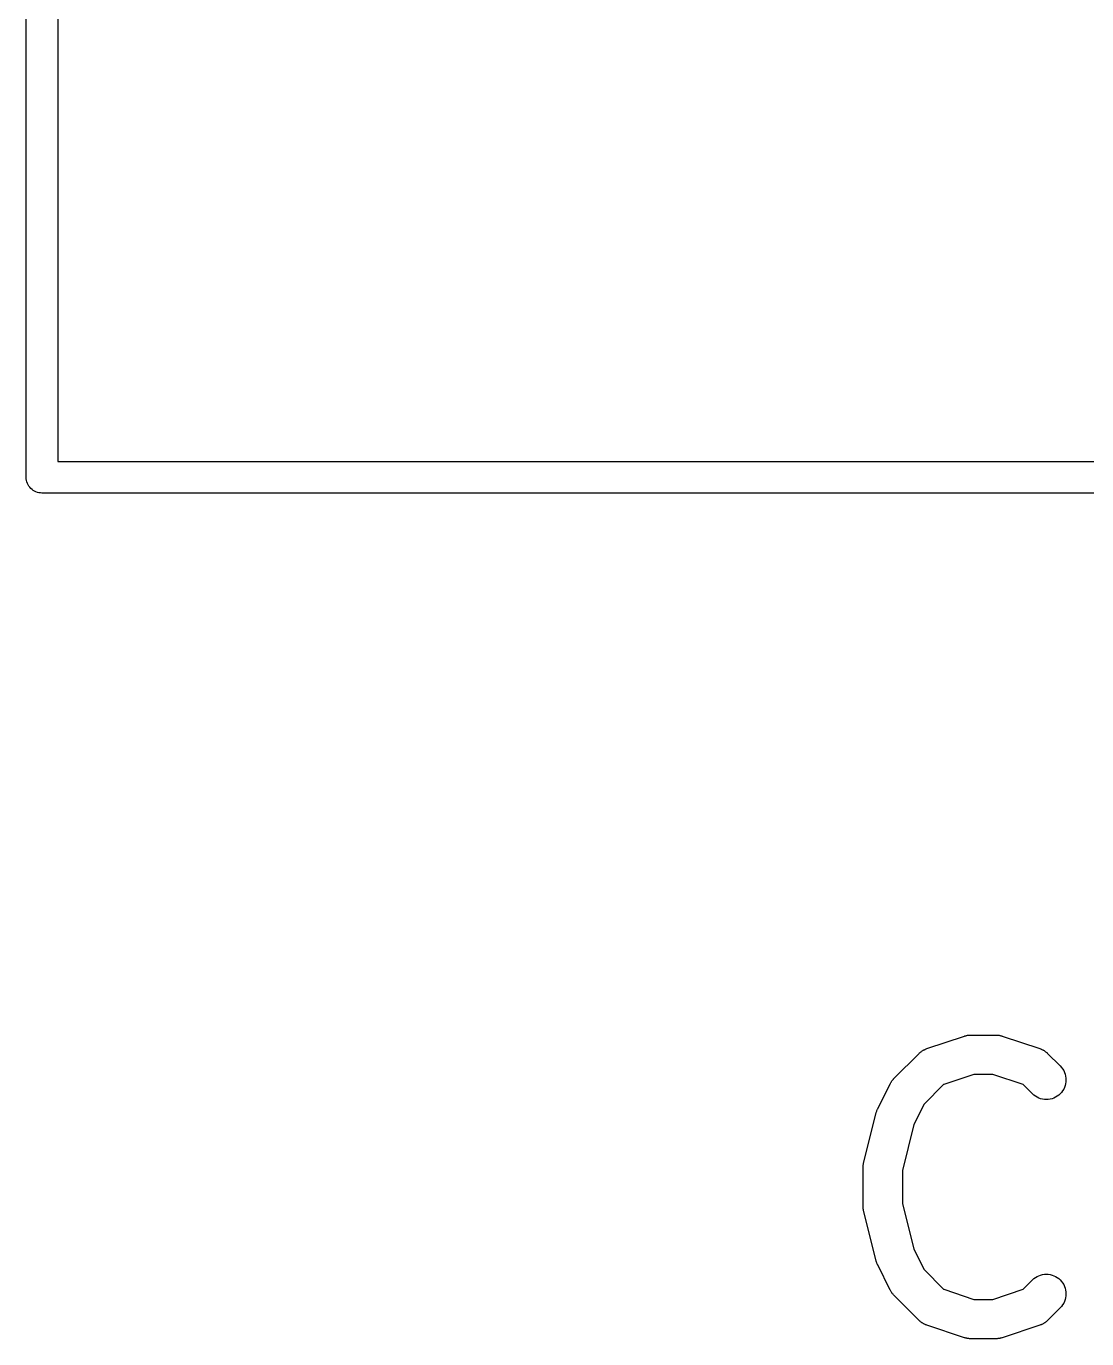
# Model space of a CAD drawing. Header units: metres. Extents: x 89 to 153, y -105 to 4.
# Drawn here: x 142.073 to 146.086, y -84.179 to -79.213 of the extents above; entities that cross this region are included whole.
import ezdxf

# ---------------------------------------------------------------- set-up
doc = ezdxf.new("R2010")
doc.units = ezdxf.units.M

msp = doc.modelspace()

# ---------------------------------------------------------------- linework, layer by layer
for points in [[(149.8726, -80.9795), (142.1327, -80.9795), (142.1268, -80.9792), (142.121, -80.9784), (142.1154, -80.977), (142.1099, -80.975), (142.1046, -80.9725), (142.0996, -80.9695), (142.0949, -80.966), (142.0906, -80.9621), (142.0866, -80.9578), (142.0832, -80.9531), (142.0802, -80.9481), (142.0777, -80.9428), (142.0757, -80.9373), (142.0743, -80.9316), (142.0734, -80.9258), (142.0731, -80.92), (142.0731, -75.68)], [(142.1922, -75.74), (142.1922, -80.86), (142.1922, -80.86), (142.1922, -80.86), (142.1922, -80.86), (142.1922, -80.86), (142.1922, -80.86), (142.1922, -80.86), (142.1922, -80.86), (142.1922, -80.86), (142.1922, -80.86), (142.1922, -80.86), (142.1922, -80.8601), (142.1922, -80.8601), (142.1922, -80.8601), (142.1922, -80.8601), (142.1922, -80.8601), (142.1922, -80.8601), (142.1922, -80.8601), (142.1922, -80.8601), (142.1922, -80.8601), (142.1922, -80.8601), (142.1922, -80.8601), (142.1922, -80.8601), (142.1922, -80.8601), (142.1922, -80.8602), (142.1922, -80.8602), (142.1922, -80.8602), (142.1922, -80.8602), (142.1922, -80.8602), (142.1922, -80.8602), (142.1922, -80.8602), (142.1922, -80.8602), (142.1922, -80.8602), (142.1923, -80.8602), (142.1923, -80.8602), (142.1923, -80.8602), (142.1923, -80.8602), (142.1923, -80.8602), (142.1923, -80.8603), (142.1923, -80.8603), (142.1923, -80.8603), (142.1923, -80.8603), (142.1923, -80.8603), (142.1923, -80.8603), (142.1923, -80.8603), (142.1923, -80.8603), (142.1923, -80.8603), (142.1923, -80.8603), (142.1923, -80.8603), (142.1923, -80.8603), (142.1923, -80.8603), (142.1923, -80.8603), (142.1923, -80.8603), (142.1924, -80.8603), (142.1924, -80.8604), (142.1924, -80.8604), (142.1924, -80.8604), (142.1924, -80.8604), (142.1924, -80.8604), (142.1924, -80.8604), (142.1924, -80.8604), (142.1924, -80.8604), (142.1924, -80.8604), (142.1924, -80.8604), (142.1924, -80.8604), (142.1924, -80.8604), (142.1924, -80.8604), (142.1924, -80.8604), (142.1925, -80.8604), (142.1925, -80.8604), (142.1925, -80.8604), (142.1925, -80.8604), (142.1925, -80.8604), (142.1925, -80.8604), (142.1925, -80.8604), (142.1925, -80.8604), (142.1925, -80.8604), (142.1925, -80.8604), (142.1925, -80.8604), (142.1925, -80.8604), (142.1925, -80.8605), (142.1926, -80.8605), (142.1926, -80.8605), (142.1926, -80.8605), (142.1926, -80.8605), (142.1926, -80.8605), (142.1926, -80.8605), (142.1926, -80.8605), (142.1926, -80.8605), (142.1926, -80.8605), (142.1926, -80.8605), (142.1926, -80.8605), (142.1926, -80.8605), (142.1927, -80.8605), (142.1927, -80.8605), (142.1927, -80.8605), (142.1927, -80.8605), (142.1927, -80.8605), (149.8126, -80.8605)], [(145.2397, -83.5334), (145.2398, -83.5316), (145.2398, -83.5316), (145.2398, -83.5316), (145.2398, -83.5316), (145.2398, -83.5316), (145.2398, -83.5316), (145.2398, -83.5316), (145.2398, -83.5298), (145.24, -83.5279), (145.24, -83.5279), (145.24, -83.5279), (145.24, -83.5279), (145.24, -83.5279), (145.24, -83.5279), (145.24, -83.5279), (145.2401, -83.5261), (145.2404, -83.5243), (145.2404, -83.5243), (145.2404, -83.5243), (145.2404, -83.5243), (145.2404, -83.5243), (145.2404, -83.5243), (145.2404, -83.5243), (145.2406, -83.5225), (145.2409, -83.5207), (145.2409, -83.5207), (145.2409, -83.5207), (145.2409, -83.5207), (145.2409, -83.5207), (145.2409, -83.5207), (145.2409, -83.5207), (145.2412, -83.5188), (145.2416, -83.5171), (145.2416, -83.5171), (145.2416, -83.5171), (145.2416, -83.5171), (145.2416, -83.5171), (145.2416, -83.5171), (145.2416, -83.5171), (145.242, -83.5153), (145.2896, -83.3248), (145.2898, -83.3241), (145.2898, -83.324), (145.2898, -83.324), (145.2898, -83.324), (145.2898, -83.324), (145.2898, -83.324), (145.2898, -83.324), (145.2898, -83.324), (145.29, -83.3232), (145.2909, -83.3205), (145.2909, -83.3205), (145.2909, -83.3205), (145.2909, -83.3205), (145.2909, -83.3205), (145.2909, -83.3205), (145.2909, -83.3205), (145.2917, -83.3178), (145.292, -83.3171), (145.292, -83.3171), (145.292, -83.3171), (145.292, -83.3171), (145.292, -83.3171), (145.292, -83.3171), (145.292, -83.3171), (145.292, -83.317), (145.2923, -83.3163), (145.2934, -83.3137), (145.2934, -83.3137), (145.2934, -83.3137), (145.2934, -83.3137), (145.2934, -83.3137), (145.2934, -83.3137), (145.2934, -83.3137), (145.2945, -83.3111), (145.2949, -83.3104), (145.2949, -83.3104), (145.2949, -83.3104), (145.2949, -83.3103), (145.2949, -83.3103), (145.2949, -83.3103), (145.2949, -83.3103), (145.2949, -83.3103), (145.2952, -83.3096), (145.3429, -83.2144), (145.3433, -83.2135), (145.3433, -83.2135), (145.3433, -83.2135), (145.3434, -83.2135), (145.3434, -83.2135), (145.3434, -83.2134), (145.3434, -83.2134), (145.3434, -83.2134), (145.3438, -83.2125), (145.3451, -83.2103), (145.3451, -83.2103), (145.3451, -83.2103), (145.3451, -83.2103), (145.3451, -83.2103), (145.3451, -83.2103), (145.3452, -83.2103), (145.3464, -83.208), (145.347, -83.2072), (145.347, -83.2071), (145.347, -83.2071), (145.347, -83.2071), (145.347, -83.2071), (145.347, -83.2071), (145.347, -83.2071), (145.347, -83.2071), (145.3475, -83.2063), (145.3491, -83.2041), (145.3491, -83.2041), (145.3491, -83.2041), (145.3491, -83.2041), (145.3491, -83.2041), (145.3491, -83.2041), (145.3491, -83.2041), (145.3506, -83.202), (145.3513, -83.2012), (145.3513, -83.2012), (145.3513, -83.2012), (145.3513, -83.2012), (145.3513, -83.2012), (145.3513, -83.2012), (145.3513, -83.2012), (145.3513, -83.2012), (145.3519, -83.2004), (145.3537, -83.1984), (145.3537, -83.1984), (145.3537, -83.1984), (145.3537, -83.1984), (145.3537, -83.1984), (145.3537, -83.1984), (145.3537, -83.1984), (145.3554, -83.1964), (145.3561, -83.1957), (145.3561, -83.1957), (145.3561, -83.1957), (145.3561, -83.1957), (145.3561, -83.1957), (145.3561, -83.1957), (145.3561, -83.1957), (145.3561, -83.1957), (145.3568, -83.195), (145.452, -83.0997), (145.454, -83.098), (145.454, -83.098), (145.454, -83.098), (145.454, -83.098), (145.454, -83.098), (145.454, -83.098), (145.454, -83.098), (145.4559, -83.0961), (145.4567, -83.0955), (145.4567, -83.0955), (145.4567, -83.0955), (145.4567, -83.0955), (145.4567, -83.0955), (145.4567, -83.0955), (145.4567, -83.0955), (145.4567, -83.0955), (145.4575, -83.0948), (145.4596, -83.0932), (145.4596, -83.0932), (145.4596, -83.0932), (145.4596, -83.0932), (145.4596, -83.0932), (145.4596, -83.0932), (145.4596, -83.0932), (145.4617, -83.0916), (145.4625, -83.0911), (145.4625, -83.0911), (145.4625, -83.0911), (145.4625, -83.0911), (145.4625, -83.0911), (145.4625, -83.0911), (145.4625, -83.0911), (145.4626, -83.0911), (145.4634, -83.0905), (145.4656, -83.0891), (145.4656, -83.0891), (145.4656, -83.0891), (145.4656, -83.0891), (145.4656, -83.0891), (145.4656, -83.0891), (145.4656, -83.0891), (145.4678, -83.0877), (145.4687, -83.0872), (145.4687, -83.0872), (145.4687, -83.0872), (145.4688, -83.0872), (145.4688, -83.0872), (145.4688, -83.0872), (145.4688, -83.0872), (145.4688, -83.0872), (145.4696, -83.0867), (145.472, -83.0856), (145.472, -83.0856), (145.472, -83.0856), (145.472, -83.0856), (145.472, -83.0856), (145.472, -83.0856), (145.472, -83.0856), (145.4744, -83.0844), (145.4753, -83.084), (145.4753, -83.084), (145.4753, -83.084), (145.4753, -83.084), (145.4753, -83.084), (145.4753, -83.084), (145.4753, -83.084), (145.4753, -83.084), (145.4762, -83.0836), (145.4787, -83.0827), (145.4787, -83.0827), (145.4787, -83.0827), (145.4787, -83.0827), (145.4787, -83.0827), (145.4787, -83.0827), (145.4787, -83.0827), (145.4812, -83.0817), (145.624, -83.0341), (145.625, -83.0338), (145.625, -83.0338), (145.625, -83.0338), (145.625, -83.0338), (145.625, -83.0338), (145.625, -83.0338), (145.625, -83.0338), (145.625, -83.0338), (145.626, -83.0335), (145.6285, -83.0329), (145.6285, -83.0329), (145.6285, -83.0329), (145.6285, -83.0329), (145.6285, -83.0329), (145.6285, -83.0329), (145.6286, -83.0329), (145.6311, -83.0321), (145.6321, -83.032), (145.6321, -83.032), (145.6321, -83.032), (145.6321, -83.032), (145.6321, -83.032), (145.6321, -83.032), (145.6321, -83.032), (145.6321, -83.032), (145.6331, -83.0317), (145.6357, -83.0313), (145.6357, -83.0313), (145.6357, -83.0313), (145.6357, -83.0313), (145.6357, -83.0313), (145.6357, -83.0313), (145.6357, -83.0313), (145.6383, -83.0309), (145.6393, -83.0308), (145.6393, -83.0308), (145.6393, -83.0308), (145.6393, -83.0308), (145.6393, -83.0308), (145.6393, -83.0308), (145.6393, -83.0308), (145.6393, -83.0308), (145.6403, -83.0306), (145.6429, -83.0305), (145.643, -83.0305), (145.643, -83.0305), (145.643, -83.0305), (145.643, -83.0305), (145.643, -83.0305), (145.643, -83.0305), (145.6456, -83.0303), (145.6466, -83.0303), (145.6466, -83.0303), (145.6466, -83.0303), (145.6466, -83.0303), (145.6466, -83.0303), (145.6466, -83.0303), (145.6466, -83.0303), (145.6466, -83.0303), (145.6476, -83.0303), (145.7428, -83.0303), (145.7439, -83.0303), (145.7439, -83.0303), (145.7439, -83.0303), (145.7439, -83.0303), (145.7439, -83.0303), (145.7439, -83.0303), (145.7439, -83.0303), (145.7439, -83.0303), (145.7449, -83.0303), (145.7475, -83.0305), (145.7475, -83.0305), (145.7475, -83.0305), (145.7475, -83.0305), (145.7475, -83.0305), (145.7475, -83.0305), (145.7475, -83.0305), (145.7502, -83.0306), (145.7511, -83.0308), (145.7512, -83.0308), (145.7512, -83.0308), (145.7512, -83.0308), (145.7512, -83.0308), (145.7512, -83.0308), (145.7512, -83.0308), (145.7512, -83.0308), (145.7522, -83.0309), (145.7548, -83.0313), (145.7548, -83.0313), (145.7548, -83.0313), (145.7548, -83.0313), (145.7548, -83.0313), (145.7548, -83.0313), (145.7548, -83.0313), (145.7574, -83.0317), (145.7584, -83.032), (145.7584, -83.032), (145.7584, -83.032), (145.7584, -83.032), (145.7584, -83.032), (145.7584, -83.032), (145.7584, -83.032), (145.7584, -83.032), (145.7594, -83.0321), (145.7619, -83.0329), (145.7619, -83.0329), (145.7619, -83.0329), (145.7619, -83.0329), (145.7619, -83.0329), (145.7619, -83.0329), (145.7619, -83.0329), (145.7645, -83.0335), (145.7654, -83.0338), (145.7654, -83.0338), (145.7654, -83.0338), (145.7654, -83.0338), (145.7654, -83.0338), (145.7655, -83.0338), (145.7655, -83.0338), (145.7655, -83.0338), (145.7664, -83.0341), (145.9093, -83.0817), (145.9117, -83.0827), (145.9117, -83.0827), (145.9117, -83.0827), (145.9117, -83.0827), (145.9118, -83.0827), (145.9118, -83.0827), (145.9118, -83.0827), (145.9142, -83.0836), (145.9151, -83.084), (145.9151, -83.084), (145.9151, -83.084), (145.9152, -83.084), (145.9152, -83.084), (145.9152, -83.084), (145.9152, -83.084), (145.9152, -83.084), (145.9161, -83.0844), (145.9185, -83.0856), (145.9185, -83.0856), (145.9185, -83.0856), (145.9185, -83.0856), (145.9185, -83.0856), (145.9185, -83.0856), (145.9185, -83.0856), (145.9209, -83.0867), (145.9217, -83.0872), (145.9217, -83.0872), (145.9217, -83.0872), (145.9217, -83.0872), (145.9217, -83.0872), (145.9217, -83.0872), (145.9217, -83.0872), (145.9217, -83.0872), (145.9226, -83.0877), (145.9249, -83.0891), (145.9249, -83.0891), (145.9249, -83.0891), (145.9249, -83.0891), (145.9249, -83.0891), (145.9249, -83.0891), (145.9249, -83.0891), (145.9271, -83.0905), (145.9279, -83.0911), (145.9279, -83.0911), (145.9279, -83.0911), (145.9279, -83.0911), (145.9279, -83.0911), (145.9279, -83.0911), (145.9279, -83.0911), (145.928, -83.0911), (145.9288, -83.0916), (145.9309, -83.0932), (145.9309, -83.0932), (145.9309, -83.0932), (145.9309, -83.0932), (145.9309, -83.0932), (145.9309, -83.0932), (145.9309, -83.0932), (145.933, -83.0948), (145.9337, -83.0955), (145.9337, -83.0955), (145.9337, -83.0955), (145.9338, -83.0955), (145.9338, -83.0955), (145.9338, -83.0955), (145.9338, -83.0955), (145.9338, -83.0955), (145.9346, -83.0961), (145.9365, -83.098), (145.9365, -83.098), (145.9365, -83.098), (145.9365, -83.098), (145.9365, -83.098), (145.9365, -83.098), (145.9365, -83.098), (145.9384, -83.0997), (145.986, -83.1473), (145.991, -83.1528), (145.9953, -83.1586), (145.9991, -83.1649), (146.0022, -83.1715), (146.0047, -83.1784), (146.0064, -83.1855), (146.0075, -83.1928), (146.0079, -83.2001), (146.0075, -83.2074), (146.0064, -83.2146), (146.0047, -83.2217), (146.0022, -83.2286), (145.9991, -83.2352), (145.9953, -83.2415), (145.991, -83.2473), (145.986, -83.2528), (145.9806, -83.2577), (145.9747, -83.262), (145.9685, -83.2658), (145.9619, -83.2689), (145.955, -83.2714), (145.9479, -83.2732), (145.9406, -83.2742), (145.9333, -83.2746), (145.926, -83.2742), (145.9188, -83.2732), (145.9117, -83.2714), (145.9048, -83.2689), (145.8982, -83.2658), (145.8919, -83.262), (145.886, -83.2577), (145.8806, -83.2528), (145.8455, -83.2177), (145.8455, -83.2177), (145.8455, -83.2177), (145.8455, -83.2177), (145.8455, -83.2177), (145.8455, -83.2176), (145.8455, -83.2176), (145.8455, -83.2176), (145.8455, -83.2176), (145.8455, -83.2176), (145.8455, -83.2176), (145.8455, -83.2176), (145.8455, -83.2176), (145.8455, -83.2176), (145.8455, -83.2176), (145.8454, -83.2176), (145.8454, -83.2176), (145.8454, -83.2176), (145.8454, -83.2176), (145.8454, -83.2176), (145.8454, -83.2176), (145.8454, -83.2176), (145.8454, -83.2176), (145.8454, -83.2176), (145.8454, -83.2176), (145.8454, -83.2176), (145.8454, -83.2176), (145.8454, -83.2176), (145.8454, -83.2176), (145.8453, -83.2176), (145.8453, -83.2176), (145.8453, -83.2175), (145.7308, -83.1794), (145.7308, -83.1794), (145.7308, -83.1794), (145.7308, -83.1794), (145.7308, -83.1794), (145.7308, -83.1794), (145.7308, -83.1794), (145.7308, -83.1794), (145.7308, -83.1794), (145.7308, -83.1794), (145.7308, -83.1794), (145.7307, -83.1794), (145.7307, -83.1794), (145.7307, -83.1794), (145.7307, -83.1794), (145.7307, -83.1794), (145.7307, -83.1794), (145.7307, -83.1794), (145.7307, -83.1794), (145.7307, -83.1794), (145.6598, -83.1794), (145.6598, -83.1794), (145.6598, -83.1794), (145.6598, -83.1794), (145.6598, -83.1794), (145.6598, -83.1794), (145.6597, -83.1794), (145.6597, -83.1794), (145.6597, -83.1794), (145.6597, -83.1794), (145.6597, -83.1794), (145.6597, -83.1794), (145.6597, -83.1794), (145.6597, -83.1794), (145.6597, -83.1794), (145.6597, -83.1794), (145.6597, -83.1794), (145.6597, -83.1794), (145.6597, -83.1794), (145.6596, -83.1794), (145.5451, -83.2175), (145.5451, -83.2176), (145.5451, -83.2176), (145.5451, -83.2176), (145.5451, -83.2176), (145.5451, -83.2176), (145.5451, -83.2176), (145.5451, -83.2176), (145.5451, -83.2176), (145.5451, -83.2176), (145.5451, -83.2176), (145.5451, -83.2176), (145.5451, -83.2176), (145.5451, -83.2176), (145.545, -83.2176), (145.545, -83.2176), (145.545, -83.2176), (145.545, -83.2176), (145.545, -83.2176), (145.545, -83.2176), (145.545, -83.2176), (145.545, -83.2176), (145.545, -83.2176), (145.545, -83.2176), (145.545, -83.2176), (145.545, -83.2176), (145.545, -83.2176), (145.545, -83.2177), (145.545, -83.2177), (145.545, -83.2177), (145.545, -83.2177), (145.5449, -83.2177), (145.4708, -83.2918), (145.4708, -83.2918), (145.4708, -83.2918), (145.4708, -83.2918), (145.4708, -83.2918), (145.4708, -83.2918), (145.4708, -83.2918), (145.4708, -83.2918), (145.4708, -83.2918), (145.4708, -83.2918), (145.4708, -83.2918), (145.4708, -83.2918), (145.4708, -83.2919), (145.4708, -83.2919), (145.4708, -83.2919), (145.4708, -83.2919), (145.4708, -83.2919), (145.4708, -83.2919), (145.4708, -83.2919), (145.4707, -83.2919), (145.4323, -83.3689), (145.4323, -83.3689), (145.4323, -83.3689), (145.4322, -83.3689), (145.4322, -83.3689), (145.4322, -83.3689), (145.4322, -83.3689), (145.4322, -83.3689), (145.4322, -83.3689), (145.4322, -83.369), (145.4322, -83.369), (145.4322, -83.369), (145.4322, -83.369), (145.4322, -83.369), (145.3888, -83.5425), (145.3888, -83.5425), (145.3888, -83.5425), (145.3888, -83.5425), (145.3888, -83.5425), (145.3888, -83.5426), (145.3888, -83.5426), (145.3888, -83.5426), (145.3888, -83.5426), (145.3888, -83.5426), (145.3888, -83.5426), (145.3888, -83.5426), (145.3888, -83.5426), (145.3888, -83.5426), (145.3888, -83.667), (145.3888, -83.667), (145.3888, -83.667), (145.3888, -83.667), (145.3888, -83.667), (145.3888, -83.6671), (145.3888, -83.6671), (145.3888, -83.6671), (145.3888, -83.6671), (145.3888, -83.6671), (145.3888, -83.6671), (145.3888, -83.6671), (145.3888, -83.6671), (145.3888, -83.6671), (145.4322, -83.8407), (145.4322, -83.8407), (145.4322, -83.8407), (145.4322, -83.8407), (145.4322, -83.8407), (145.4322, -83.8407), (145.4322, -83.8407), (145.4322, -83.8407), (145.4322, -83.8407), (145.4322, -83.8407), (145.4322, -83.8407), (145.4323, -83.8407), (145.4323, -83.8407), (145.4323, -83.8408), (145.4707, -83.9177), (145.4708, -83.9177), (145.4708, -83.9177), (145.4708, -83.9178), (145.4708, -83.9178), (145.4708, -83.9178), (145.4708, -83.9178), (145.4708, -83.9178), (145.4708, -83.9178), (145.4708, -83.9178), (145.4708, -83.9178), (145.4708, -83.9178), (145.4708, -83.9178), (145.4708, -83.9178), (145.4708, -83.9178), (145.4708, -83.9178), (145.4708, -83.9178), (145.4708, -83.9179), (145.4708, -83.9179), (145.4708, -83.9179), (145.5449, -83.992), (145.545, -83.992), (145.545, -83.992), (145.545, -83.992), (145.545, -83.992), (145.545, -83.992), (145.545, -83.992), (145.545, -83.992), (145.545, -83.992), (145.545, -83.992), (145.545, -83.992), (145.545, -83.992), (145.545, -83.992), (145.545, -83.992), (145.545, -83.992), (145.545, -83.992), (145.545, -83.992), (145.545, -83.992), (145.5451, -83.9921), (145.5451, -83.9921), (145.5451, -83.9921), (145.5451, -83.9921), (145.5451, -83.9921), (145.5451, -83.9921), (145.5451, -83.9921), (145.5451, -83.9921), (145.5451, -83.9921), (145.5451, -83.9921), (145.5451, -83.9921), (145.5451, -83.9921), (145.5451, -83.9921), (145.5451, -83.9921), (145.6596, -84.0303), (145.6597, -84.0303), (145.6597, -84.0303), (145.6597, -84.0303), (145.6597, -84.0303), (145.6597, -84.0303), (145.6597, -84.0303), (145.6597, -84.0303), (145.6597, -84.0303), (145.6597, -84.0303), (145.6597, -84.0303), (145.6597, -84.0303), (145.6597, -84.0303), (145.6597, -84.0303), (145.6598, -84.0303), (145.6598, -84.0303), (145.6598, -84.0303), (145.6598, -84.0303), (145.6598, -84.0303), (145.6598, -84.0303), (145.7307, -84.0303), (145.7307, -84.0303), (145.7307, -84.0303), (145.7307, -84.0303), (145.7307, -84.0303), (145.7307, -84.0303), (145.7307, -84.0303), (145.7307, -84.0303), (145.7307, -84.0303), (145.7308, -84.0303), (145.7308, -84.0303), (145.7308, -84.0303), (145.7308, -84.0303), (145.7308, -84.0303), (145.7308, -84.0303), (145.7308, -84.0303), (145.7308, -84.0303), (145.7308, -84.0303), (145.7308, -84.0303), (145.7308, -84.0303), (145.8453, -83.9921), (145.8453, -83.9921), (145.8453, -83.9921), (145.8454, -83.9921), (145.8454, -83.9921), (145.8454, -83.9921), (145.8454, -83.9921), (145.8454, -83.9921), (145.8454, -83.9921), (145.8454, -83.9921), (145.8454, -83.9921), (145.8454, -83.9921), (145.8454, -83.9921), (145.8454, -83.9921), (145.8454, -83.992), (145.8454, -83.992), (145.8454, -83.992), (145.8455, -83.992), (145.8455, -83.992), (145.8455, -83.992), (145.8455, -83.992), (145.8455, -83.992), (145.8455, -83.992), (145.8455, -83.992), (145.8455, -83.992), (145.8455, -83.992), (145.8455, -83.992), (145.8455, -83.992), (145.8455, -83.992), (145.8455, -83.992), (145.8455, -83.992), (145.8455, -83.992), (145.8806, -83.9569), (145.886, -83.952), (145.8919, -83.9476), (145.8982, -83.9438), (145.9048, -83.9407), (145.9117, -83.9383), (145.9188, -83.9365), (145.926, -83.9354), (145.9333, -83.935), (145.9406, -83.9354), (145.9479, -83.9365), (145.955, -83.9383), (145.9619, -83.9407), (145.9685, -83.9438), (145.9747, -83.9476), (145.9806, -83.952), (145.986, -83.9569), (145.991, -83.9623), (145.9953, -83.9682), (145.9991, -83.9744), (146.0022, -83.9811), (146.0047, -83.9879), (146.0064, -83.995), (146.0075, -84.0023), (146.0079, -84.0096), (146.0075, -84.0169), (146.0064, -84.0241), (146.0047, -84.0312), (146.0022, -84.0381), (145.9991, -84.0447), (145.9953, -84.051), (145.991, -84.0569), (145.986, -84.0623), (145.9384, -84.1099), (145.9365, -84.1117), (145.9365, -84.1117), (145.9365, -84.1117), (145.9365, -84.1117), (145.9365, -84.1117), (145.9365, -84.1117), (145.9365, -84.1117), (145.9346, -84.1135), (145.9338, -84.1141), (145.9338, -84.1141), (145.9338, -84.1141), (145.9338, -84.1141), (145.9338, -84.1141), (145.9337, -84.1141), (145.9337, -84.1141), (145.9337, -84.1141), (145.933, -84.1148), (145.9309, -84.1164), (145.9309, -84.1164), (145.9309, -84.1164), (145.9309, -84.1164), (145.9309, -84.1164), (145.9309, -84.1164), (145.9309, -84.1164), (145.9288, -84.118), (145.928, -84.1186), (145.9279, -84.1186), (145.9279, -84.1186), (145.9279, -84.1186), (145.9279, -84.1186), (145.9279, -84.1186), (145.9279, -84.1186), (145.9279, -84.1186), (145.9271, -84.1192), (145.9249, -84.1205), (145.9249, -84.1205), (145.9249, -84.1205), (145.9249, -84.1205), (145.9249, -84.1205), (145.9249, -84.1205), (145.9249, -84.1205), (145.9226, -84.122), (145.9217, -84.1224), (145.9217, -84.1224), (145.9217, -84.1224), (145.9217, -84.1224), (145.9217, -84.1224), (145.9217, -84.1224), (145.9217, -84.1224), (145.9217, -84.1224), (145.9209, -84.1229), (145.9185, -84.1241), (145.9185, -84.1241), (145.9185, -84.1241), (145.9185, -84.1241), (145.9185, -84.1241), (145.9185, -84.1241), (145.9185, -84.1241), (145.9161, -84.1253), (145.9152, -84.1256), (145.9152, -84.1256), (145.9152, -84.1256), (145.9152, -84.1256), (145.9152, -84.1256), (145.9151, -84.1256), (145.9151, -84.1256), (145.9151, -84.1256), (145.9142, -84.1261), (145.9118, -84.127), (145.9118, -84.127), (145.9118, -84.127), (145.9117, -84.127), (145.9117, -84.127), (145.9117, -84.127), (145.9117, -84.127), (145.9093, -84.1279), (145.7664, -84.1755), (145.7655, -84.1758), (145.7655, -84.1758), (145.7655, -84.1758), (145.7654, -84.1758), (145.7654, -84.1758), (145.7654, -84.1758), (145.7654, -84.1758), (145.7654, -84.1758), (145.7645, -84.1761), (145.7619, -84.1768), (145.7619, -84.1768), (145.7619, -84.1768), (145.7619, -84.1768), (145.7619, -84.1768), (145.7619, -84.1768), (145.7619, -84.1768), (145.7594, -84.1775), (145.7584, -84.1777), (145.7584, -84.1777), (145.7584, -84.1777), (145.7584, -84.1777), (145.7584, -84.1777), (145.7584, -84.1777), (145.7584, -84.1777), (145.7584, -84.1777), (145.7574, -84.1779), (145.7548, -84.1783), (145.7548, -84.1783), (145.7548, -84.1783), (145.7548, -84.1783), (145.7548, -84.1783), (145.7548, -84.1783), (145.7548, -84.1783), (145.7522, -84.1788), (145.7512, -84.1788), (145.7512, -84.1788), (145.7512, -84.1788), (145.7512, -84.1788), (145.7512, -84.1788), (145.7512, -84.1788), (145.7512, -84.1788), (145.7511, -84.1789), (145.7502, -84.179), (145.7475, -84.1791), (145.7475, -84.1791), (145.7475, -84.1791), (145.7475, -84.1791), (145.7475, -84.1791), (145.7475, -84.1791), (145.7475, -84.1791), (145.7449, -84.1793), (145.7439, -84.1793), (145.7439, -84.1793), (145.7439, -84.1793), (145.7439, -84.1793), (145.7439, -84.1793), (145.7439, -84.1793), (145.7439, -84.1793), (145.7439, -84.1793), (145.7428, -84.1794), (145.6476, -84.1794), (145.6466, -84.1793), (145.6466, -84.1793), (145.6466, -84.1793), (145.6466, -84.1793), (145.6466, -84.1793), (145.6466, -84.1793), (145.6466, -84.1793), (145.6466, -84.1793), (145.6456, -84.1793), (145.643, -84.1791), (145.643, -84.1791), (145.643, -84.1791), (145.643, -84.1791), (145.643, -84.1791), (145.643, -84.1791), (145.6429, -84.1791), (145.6403, -84.179), (145.6393, -84.1789), (145.6393, -84.1788), (145.6393, -84.1788), (145.6393, -84.1788), (145.6393, -84.1788), (145.6393, -84.1788), (145.6393, -84.1788), (145.6393, -84.1788), (145.6383, -84.1788), (145.6357, -84.1783), (145.6357, -84.1783), (145.6357, -84.1783), (145.6357, -84.1783), (145.6357, -84.1783), (145.6357, -84.1783), (145.6357, -84.1783), (145.6331, -84.1779), (145.6321, -84.1777), (145.6321, -84.1777), (145.6321, -84.1777), (145.6321, -84.1777), (145.6321, -84.1777), (145.6321, -84.1777), (145.6321, -84.1777), (145.6321, -84.1777), (145.6311, -84.1775), (145.6286, -84.1768), (145.6285, -84.1768), (145.6285, -84.1768), (145.6285, -84.1768), (145.6285, -84.1768), (145.6285, -84.1768), (145.6285, -84.1768), (145.626, -84.1761), (145.625, -84.1758), (145.625, -84.1758), (145.625, -84.1758), (145.625, -84.1758), (145.625, -84.1758), (145.625, -84.1758), (145.625, -84.1758), (145.625, -84.1758), (145.624, -84.1755), (145.4812, -84.1279), (145.4787, -84.127), (145.4787, -84.127), (145.4787, -84.127), (145.4787, -84.127), (145.4787, -84.127), (145.4787, -84.127), (145.4787, -84.127), (145.4762, -84.1261), (145.4753, -84.1256), (145.4753, -84.1256), (145.4753, -84.1256), (145.4753, -84.1256), (145.4753, -84.1256), (145.4753, -84.1256), (145.4753, -84.1256), (145.4753, -84.1256), (145.4744, -84.1253), (145.472, -84.1241), (145.472, -84.1241), (145.472, -84.1241), (145.472, -84.1241), (145.472, -84.1241), (145.472, -84.1241), (145.472, -84.1241), (145.4696, -84.1229), (145.4688, -84.1224), (145.4688, -84.1224), (145.4688, -84.1224), (145.4688, -84.1224), (145.4688, -84.1224), (145.4687, -84.1224), (145.4687, -84.1224), (145.4687, -84.1224), (145.4678, -84.122), (145.4656, -84.1205), (145.4656, -84.1205), (145.4656, -84.1205), (145.4656, -84.1205), (145.4656, -84.1205), (145.4656, -84.1205), (145.4656, -84.1205), (145.4634, -84.1192), (145.4626, -84.1186), (145.4625, -84.1186), (145.4625, -84.1186), (145.4625, -84.1186), (145.4625, -84.1186), (145.4625, -84.1186), (145.4625, -84.1186), (145.4625, -84.1186), (145.4617, -84.118), (145.4596, -84.1164), (145.4596, -84.1164), (145.4596, -84.1164), (145.4596, -84.1164), (145.4596, -84.1164), (145.4596, -84.1164), (145.4596, -84.1164), (145.4575, -84.1148), (145.4567, -84.1141), (145.4567, -84.1141), (145.4567, -84.1141), (145.4567, -84.1141), (145.4567, -84.1141), (145.4567, -84.1141), (145.4567, -84.1141), (145.4567, -84.1141), (145.4559, -84.1135), (145.454, -84.1117), (145.454, -84.1117), (145.454, -84.1117), (145.454, -84.1117), (145.454, -84.1117), (145.454, -84.1117), (145.454, -84.1117), (145.452, -84.1099), (145.3568, -84.0147), (145.3561, -84.0139), (145.3561, -84.0139), (145.3561, -84.0139), (145.3561, -84.0139), (145.3561, -84.0139), (145.3561, -84.0139), (145.3561, -84.0139), (145.3561, -84.0139), (145.3554, -84.0132), (145.3537, -84.0112), (145.3537, -84.0112), (145.3537, -84.0112), (145.3537, -84.0112), (145.3537, -84.0112), (145.3537, -84.0112), (145.3537, -84.0112), (145.3519, -84.0092), (145.3513, -84.0084), (145.3513, -84.0084), (145.3513, -84.0084), (145.3513, -84.0084), (145.3513, -84.0084), (145.3513, -84.0084), (145.3513, -84.0084), (145.3513, -84.0084), (145.3506, -84.0077), (145.3491, -84.0055), (145.3491, -84.0055), (145.3491, -84.0055), (145.3491, -84.0055), (145.3491, -84.0055), (145.3491, -84.0055), (145.3491, -84.0055), (145.3475, -84.0034), (145.347, -84.0025), (145.347, -84.0025), (145.347, -84.0025), (145.347, -84.0025), (145.347, -84.0025), (145.347, -84.0025), (145.347, -84.0025), (145.347, -84.0025), (145.3464, -84.0017), (145.3452, -83.9994), (145.3451, -83.9994), (145.3451, -83.9994), (145.3451, -83.9994), (145.3451, -83.9994), (145.3451, -83.9994), (145.3451, -83.9994), (145.3438, -83.9971), (145.3434, -83.9962), (145.3434, -83.9962), (145.3434, -83.9962), (145.3434, -83.9962), (145.3434, -83.9962), (145.3433, -83.9962), (145.3433, -83.9962), (145.3433, -83.9962), (145.3429, -83.9953), (145.2952, -83.9001), (145.2949, -83.8993), (145.2949, -83.8993), (145.2949, -83.8993), (145.2949, -83.8993), (145.2949, -83.8993), (145.2949, -83.8993), (145.2949, -83.8993), (145.2949, -83.8993), (145.2945, -83.8986), (145.2934, -83.896), (145.2934, -83.896), (145.2934, -83.896), (145.2934, -83.8959), (145.2934, -83.8959), (145.2934, -83.8959), (145.2934, -83.8959), (145.2923, -83.8934), (145.292, -83.8926), (145.292, -83.8926), (145.292, -83.8926), (145.292, -83.8926), (145.292, -83.8926), (145.292, -83.8926), (145.292, -83.8926), (145.292, -83.8926), (145.2917, -83.8918), (145.2909, -83.8891), (145.2909, -83.8891), (145.2909, -83.8891), (145.2909, -83.8891), (145.2909, -83.8891), (145.2909, -83.8891), (145.2909, -83.8891), (145.29, -83.8864), (145.2898, -83.8856), (145.2898, -83.8856), (145.2898, -83.8856), (145.2898, -83.8856), (145.2898, -83.8856), (145.2898, -83.8856), (145.2898, -83.8856), (145.2898, -83.8856), (145.2896, -83.8848), (145.242, -83.6943), (145.2416, -83.6926), (145.2416, -83.6926), (145.2416, -83.6926), (145.2416, -83.6925), (145.2416, -83.6925), (145.2416, -83.6925), (145.2416, -83.6925), (145.2412, -83.6908), (145.2409, -83.689), (145.2409, -83.689), (145.2409, -83.689), (145.2409, -83.689), (145.2409, -83.689), (145.2409, -83.689), (145.2409, -83.6889), (145.2406, -83.6872), (145.2404, -83.6854), (145.2404, -83.6854), (145.2404, -83.6854), (145.2404, -83.6853), (145.2404, -83.6853), (145.2404, -83.6853), (145.2404, -83.6853), (145.2401, -83.6836), (145.24, -83.6817), (145.24, -83.6817), (145.24, -83.6817), (145.24, -83.6817), (145.24, -83.6817), (145.24, -83.6817), (145.24, -83.6817), (145.2398, -83.6799), (145.2398, -83.6781), (145.2398, -83.6781), (145.2398, -83.6781), (145.2398, -83.6781), (145.2398, -83.6781), (145.2398, -83.6781), (145.2398, -83.678), (145.2397, -83.6762), (145.2397, -83.5334)]]:
    msp.add_lwpolyline(points)

doc.saveas('drawing.dxf')
